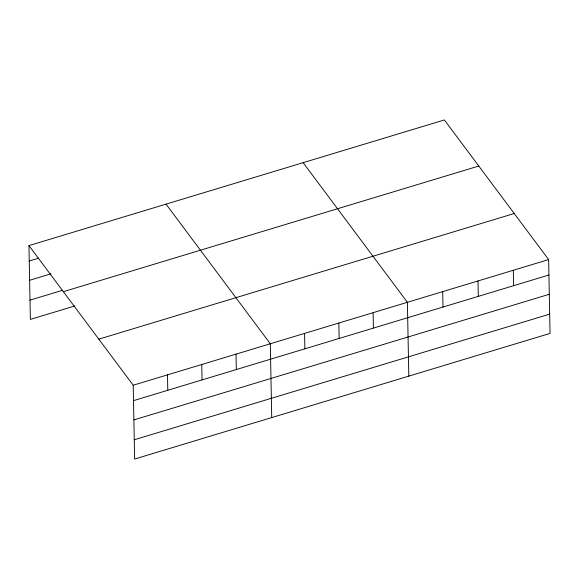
<?xml version="1.0" encoding="UTF-8"?>
<svg xmlns="http://www.w3.org/2000/svg" width="579" height="579" viewBox="0 0 579 579"><rect width="100%" height="100%" fill="white"/><g stroke="black" fill="none" stroke-linecap="round" stroke-linejoin="round"><path stroke-width="0.87" d="M28.95 245.597L444.368 119.954L548.631 259.587L550.05 333.403L134.632 459.046L133.213 385.23L28.95 245.597L30.369 319.413L74.923 305.936M29.247 261.006L38.67 258.162M29.616 280.279L51.039 273.802M29.999 300.139L62.554 290.289M63.357 291.678L478.775 166.035M98.806 339.149L514.224 213.513M133.213 385.23L548.631 259.587M133.51 400.646L548.928 275.003M133.879 419.913L549.297 294.277M134.263 439.772L549.681 314.129M303.128 162.677L407.392 302.31L408.81 376.118M166.035 204.134L270.306 343.767L271.725 417.582M513.32 270.27L513.616 285.686M478.015 280.953L478.305 296.361M442.703 291.628L443 307.044M373.122 312.674L373.419 328.083M338.845 323.039L339.142 338.454M304.576 333.403L304.872 348.819M236.029 354.131L236.326 369.547M201.76 364.502L202.057 379.911M167.49 374.866L167.787 390.275"/></g></svg>
